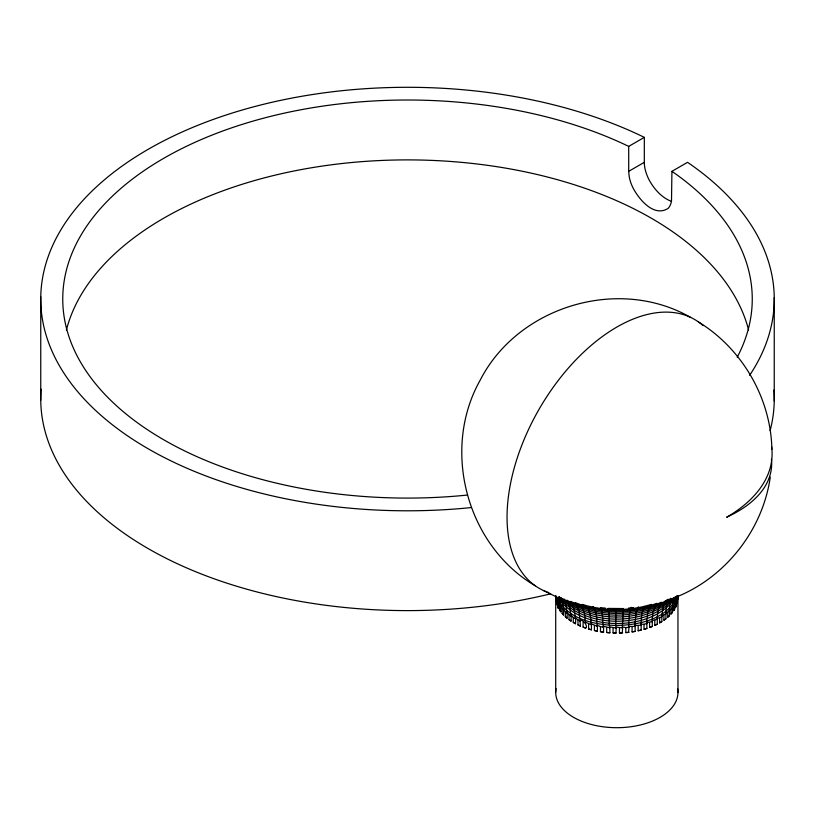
<?xml version="1.0" encoding="UTF-8"?>
<svg xmlns="http://www.w3.org/2000/svg" width="815" height="815" viewBox="0 0 815 815"><rect width="100%" height="100%" fill="white"/><g stroke="black" fill="none" stroke-linecap="round" stroke-linejoin="round"><path stroke-width="1.22" d="M622.273 627.886L623.353 608.55L608.031 608.408L609.05 614.632L609.498 627.774L610.241 626.959L615.875 628.019L616.629 627.163L622.273 627.886L623.017 626.98L625.808 627.601L628.966 627.316L629.343 626.419L634.814 626.47L635.527 625.472L640.814 625.197L641.507 624.158L644.033 624.29L646.886 623.455L647.222 622.497L651.99 621.611L652.601 620.49L657.022 619.329L657.583 618.178L659.59 617.892L661.851 616.598L662.126 615.58L665.723 613.929L666.171 612.717L667.709 612.218L672.283 607.593L674.667 604.17L677.611 595.684M628.61 627.367L629.323 614.204L631.35 607.287M634.814 626.47L635.904 613.247L638.379 606.849M640.814 625.197L641.843 613.746L644.054 607.399L644.787 606.268L651.491 604.373L647.833 612.045L646.56 623.577M651.99 621.611L652.947 612.065L656.727 603.324C630.79 613.257 600.92 613.114 575.176 602.58L579.129 611.393L580.443 626.073L577.967 624.901L577.967 619.909L575.777 618.014L575.512 623.72L573.261 622.405L573.261 617.413L571.274 615.396L571.04 621.081L569.033 619.644L569.033 614.653L567.26 612.513L567.057 618.188L565.325 616.639L565.325 611.647L563.797 609.406L563.43 614.887L562.187 613.43L562.187 608.438L560.914 606.116L560.781 611.77L559.64 610.038L559.64 605.046L558.642 602.662C558.265 616.996 558.03 601.786 557.002 599.086L556.951 604.73L556.462 597.915L556.951 599.738M657.022 619.329L658.113 609.722L661.332 602.224C633.143 615.345 598.668 615.233 570.765 601.399L574.096 608.958L575.512 618.728M661.617 616.761L663.522 604.944L665.315 601.083L667.984 599.249M665.723 613.929C666.089 608.591 666.161 601.949 670.592 598.312M669.288 610.863L669.645 605.769L671.519 598.801C641.008 623.271 591.069 623.292 561.158 597.792L562.605 602.377L563.623 610.078M672.283 607.593L673.791 597.67C644.186 626.44 587.931 626.501 559.08 596.621L560.781 606.778M674.667 604.17L675.553 596.56C649.708 629.333 584.976 629.363 558.632 597.242M676.419 600.614L676.725 596.315M677.764 599.911L677.764 596.162M677.55 596.763L677.041 603.579L677.041 598.587M770.277 477.111C762.585 530.962 724.27 579.047 673.333 598.21M677.041 603.579L677.55 601.755M677.255 595.592C668.239 619.339 638.522 625.166 615.875 625.472C594.023 624.799 566.568 618.962 556.757 596.926L556.859 599.534M676.491 600.4L676.491 605.392L675.645 607.175L675.645 602.183M580.443 621.081L580.738 620.347C584.803 619.899 590.029 630.881 583.102 627.102L583.102 622.11M585.781 623.118L586.097 622.375L591.445 624.83L591.445 629.822L588.603 628.976L588.603 623.984M591.445 624.83L591.782 624.066L597.038 626.124L597.752 625.4L600.472 626.694L603.558 627.173L603.925 626.368L609.498 627.774M675.645 607.175L676.491 605.392M676.389 596.356C653.936 632.389 582.093 632.145 558.01 597.976L558.54 603.314M674.769 603.956L674.769 608.948L673.618 610.669L673.618 605.677M673.618 610.669L674.769 608.948M672.426 607.399L672.426 612.381L670.959 614.031L670.959 609.039M670.959 614.031L672.426 612.381M669.461 610.669L669.461 615.661L667.709 617.21L667.709 612.218M667.709 617.21L669.461 615.661M665.926 613.746L665.926 618.738L663.909 620.164L663.909 615.172M663.909 620.164L665.926 618.738M668.697 599.942C638.176 620.358 593.829 620.327 563.776 598.984L566.058 605.555L567.057 613.196M661.851 616.598L661.851 621.58L659.59 622.884L659.59 617.892M467.464 495.051A344.755 199.043 0 0 1 73.707 249.268A344.755 199.043 0 0 1 624.382 144.326L628.701 146.384L644.319 137.368L644.319 162.328A30.461 19.02 55.6 0 0 645.46 170.59L646.346 173.463A30.552 18.796 56.5 0 0 650.278 181.989C655.219 190.201 662.167 197.8 671.285 201.305M749.617 375.348A366.76 211.747 0 0 0 690.998 164.712L687.544 162.317L671.927 171.333L671.499 201.183A30.522 16.188 63.7 0 1 668.127 208.385C653.997 217.483 639.266 199.644 633.163 188.194A30.522 18.949 55.9 0 1 629.221 176.774L628.701 171.333L644.319 162.328M659.59 622.884L661.851 621.58M665.315 601.083C635.588 617.719 596.325 617.638 566.965 600.197L569.522 606.238L571.04 616.089M657.287 619.176L657.287 624.168L654.802 625.329L654.802 620.337M654.802 625.329L657.287 624.168M652.285 621.478L652.285 626.47L649.596 627.468L649.596 622.477M649.596 627.468L652.285 626.47M646.886 623.455L646.886 628.447L644.033 629.282L644.033 624.29M644.033 629.282L646.886 628.447M641.161 625.105L641.161 630.097L638.165 630.749L638.165 625.757M638.165 630.749L641.161 630.097M644.787 606.268C626.195 610.68 606.533 610.68 587.992 606.003M635.16 626.389L635.16 631.38L632.073 631.859L632.073 626.867M632.073 631.859L635.16 631.38M633.428 607.562L628.416 608.133M628.966 627.316L628.61 632.359L625.808 632.593L625.808 627.601M625.808 632.593L628.966 632.308M622.64 627.856L622.273 632.878L619.451 632.939L619.451 627.947M619.451 632.939L622.64 632.848M616.252 628.019L615.875 633.011L613.063 632.898L613.063 627.917M613.063 632.898L616.252 633.011M609.865 627.784L609.865 632.776L606.706 632.481L606.706 627.489M606.706 632.481L609.865 632.776M605.514 608.153L600.482 607.654L602.356 613.95L603.192 627.132M603.558 627.173L603.558 632.165L600.472 631.676L600.472 626.694M600.472 631.676L603.558 632.165M597.395 626.185L597.395 631.177L594.42 630.504L594.42 625.513M594.42 630.504L597.395 631.177M588.603 628.976L591.445 629.822M582.45 604.394L586.841 605.739L588.338 608.214L590.396 615.284L591.099 624.748M583.102 627.102L585.781 628.11M577.967 624.901L580.443 626.073M577.967 619.909L580.137 620.959M644.319 137.368L641.395 135.942A366.76 211.747 0 0 0 52.944 244.877A366.76 211.747 0 0 0 471.05 507.592M690.295 317.229C618.167 276.01 517.647 306.542 480.066 380.401C441.149 449.615 466.588 545.51 535.251 585.781M543.381 590.478L555.26 596.346M573.261 622.405L575.512 623.72M573.261 617.413L575.227 618.585M698.424 321.925C742.078 348.626 770.776 397.934 771.886 449.157M671.927 171.333L675.36 173.738A344.755 199.043 0 0 1 737.218 357.184M569.033 619.644L571.04 621.081M569.033 614.653L570.775 615.936M565.325 616.639L567.057 618.188M565.325 611.647L566.822 613.033M562.187 613.43L563.623 615.07M562.187 608.438L563.43 609.895M593.096 606.431C596.988 612.136 596.774 619.502 597.038 626.124M559.64 610.038L560.781 611.77M559.64 605.046L560.608 606.584M581.207 604.924L584.589 613.512L585.445 623.017M557.725 606.523L558.54 608.306M557.725 601.531L558.418 603.11M556.462 602.906L556.951 604.73M556.003 596.091L556.003 601.083L555.85 596.743M555.85 599.239L556.003 601.083M615.682 608.713L615.875 628.019M774.25 297.648L774.24 401.163M677.948 595.571L677.968 692.526M628.701 146.384L628.701 171.333M555.708 595.571L555.708 692.281M40.76 296.741L40.75 400.257M677.652 688.838A61.125 35.29 0 0 1 616.629 727.693A61.125 35.29 0 0 1 556.064 688.593M771.622 446.824A155.258 89.64 0 0 1 726.623 517.24A155.258 79.778 4.9 0 0 771.438 459.263M548.872 592.648A155.258 89.64 -60 0 1 539.204 409.028A155.258 89.64 -60 0 1 703.06 325.593M773.944 390.079A366.76 211.747 0 0 1 770.114 430.615M550.675 593.809A366.76 211.747 0 0 1 41.127 389.173M66.372 330.146A344.755 199.043 0 0 1 407.398 159.893A344.755 199.043 0 0 1 748.598 330.034"/></g></svg>
